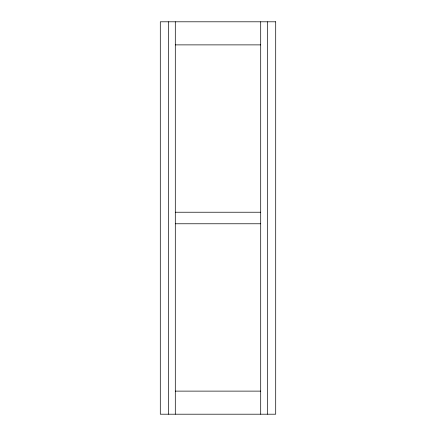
<?xml version="1.0" encoding="UTF-8"?>
<svg xmlns="http://www.w3.org/2000/svg" width="436" height="436" viewBox="0 0 436 436"><rect width="100%" height="100%" fill="white"/><g stroke="black" fill="none" stroke-linecap="round" stroke-linejoin="round"><path stroke-width="0.65" d="M175.299 44.881L260.701 44.881M175.299 212.228L260.701 212.228M175.299 223.772L260.701 223.772M175.299 391.119L260.701 391.119M267.628 21.8L267.628 414.2M260.701 21.8L260.701 414.2M175.299 21.8L175.299 414.2M168.372 21.8L168.372 414.2M275.705 21.8L160.295 21.8L160.295 414.2L275.705 414.2L275.705 21.8"/></g></svg>
